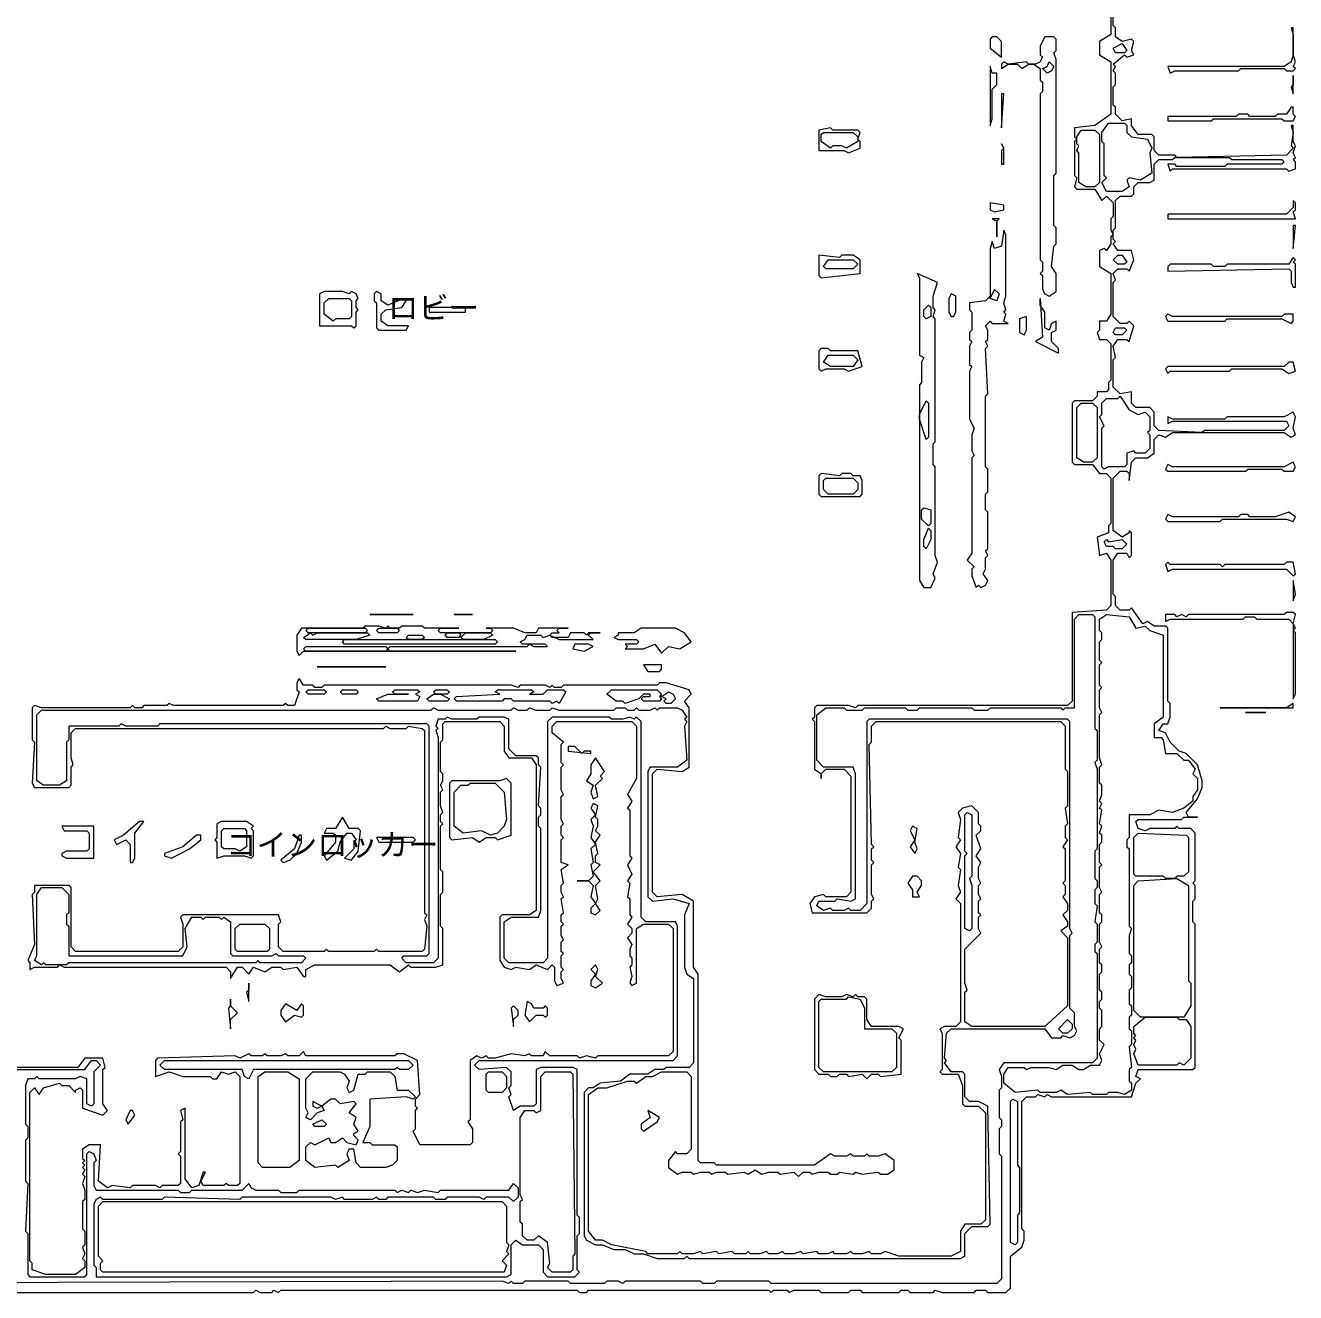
# Model space of a CAD drawing. Header units: millimetres. Extents: x -1440 to 58650, y -4146 to 35577.
# Drawn here: x 35819 to 58650, y 52 to 22823 of the extents above; entities that cross this region are included whole.
import ezdxf

# ---------------------------------------------------------------- set-up
doc = ezdxf.new("R2010")
doc.units = ezdxf.units.MM
doc.layers.add('EDITABLE_ROOM_LABELS', color=7, linetype='Continuous', lineweight=18, true_color=0x50555f)
doc.layers.add('RASTER_CONTOURS', color=7, linetype='Continuous', lineweight=18, true_color=0x50555f)
doc.styles.add('JAPANESE', font='msgothic.ttc')

msp = doc.modelspace()

# ---------------------------------------------------------------- linework, layer by layer
at = {"layer": 'RASTER_CONTOURS'}
for points in [[(55330, 23231), (55330, 22659), (55125, 22536), (55125, 22291), (55330, 22168), (55330, 21228), (55043, 21024), (54674, 20983), (54674, 20819), (54715, 20779), (54674, 20738), (54674, 20124), (54715, 20084), (54674, 19920), (54715, 19879), (55043, 19879), (55166, 19675), (55248, 19757), (55371, 19634), (55371, 19389), (55330, 19348), (55330, 19143), (55371, 19062), (55330, 19021), (55330, 18898), (55248, 18775), (55207, 18816), (55125, 18775), (55125, 18489), (55330, 18367), (55330, 17631), (55248, 17508), (55125, 17508), (55125, 17345), (55084, 17304), (55125, 17181), (55248, 17181), (55330, 17099), (55330, 16445), (55289, 16404), (55289, 16282), (55248, 16241), (55084, 16241), (55084, 16159), (55002, 16077), (54674, 16077), (54633, 16036), (54633, 14974), (54674, 14933), (55002, 14933), (55125, 14769), (55248, 14769), (55330, 14687), (55330, 13870), (55289, 13829), (55289, 13706), (55084, 13625), (55125, 13297), (55248, 13338), (55330, 13216), (55330, 12398), (55248, 12316), (54633, 12275), (54633, 10681), (54551, 10599), (50780, 10599), (50739, 10559), (50616, 10599), (50042, 10599), (50001, 10559), (50001, 10395), (49960, 10354), (50001, 10313), (50001, 9455), (50124, 9373), (50124, 9291), (50124, 9373), (50206, 9455), (50534, 9455), (50657, 9332), (50657, 7247), (50575, 7165), (50206, 7165), (50165, 7206), (50001, 7165), (49919, 7043), (49960, 6879), (50944, 6879), (51026, 6961), (51026, 7084), (51067, 7125), (51026, 7206), (51026, 7738), (51067, 7779), (51026, 7820), (51026, 8024), (51067, 8065), (51026, 8106), (50985, 9904), (51026, 9945), (51026, 10231), (51108, 10313), (54428, 10313), (54510, 10231), (54510, 9455), (54551, 9414), (54551, 8801), (54510, 8760), (54551, 8474), (54510, 8433), (54510, 8228), (54551, 8187), (54469, 8065), (54510, 8024), (54510, 7452), (54469, 7411), (54510, 7370), (54510, 7206), (54469, 7165), (54551, 7043), (54551, 6920), (54469, 6838), (54551, 6716), (54551, 6634), (54428, 6552), (54551, 6430), (54551, 5203), (54141, 4835), (52829, 4835), (52706, 4917), (52706, 5448), (52747, 5489), (52706, 5612), (52706, 6225), (52993, 6511), (52952, 6593), (52952, 6798), (52993, 6838), (52952, 6879), (52952, 7084), (52993, 7125), (52952, 7206), (52952, 7370), (52993, 7411), (52952, 7493), (52952, 7697), (52993, 7779), (52911, 7901), (52993, 8024), (52911, 8269), (52993, 8351), (52993, 8433), (52952, 8474), (52952, 8678), (52829, 8801), (52665, 8760), (52583, 8678), (52624, 8555), (52583, 8228), (52624, 8187), (52542, 8065), (52624, 7942), (52583, 7697), (52624, 7656), (52583, 7370), (52624, 7247), (52542, 7125), (52624, 7043), (52624, 4917), (52542, 4835), (52337, 4835), (52256, 4794), (52296, 4713), (52296, 4059), (52256, 4018), (52296, 3977), (52583, 3977), (52665, 3772), (52665, 3445), (52706, 3404), (52952, 3404), (53075, 3282), (53075, 1360), (52993, 1279), (52706, 1279), (52624, 1156), (52624, 788), (52460, 706), (51518, 706), (51272, 788), (51190, 747), (51026, 747), (50985, 788), (50862, 747), (50698, 747), (50657, 788), (50575, 747), (50370, 747), (50329, 788), (50247, 747), (50083, 747), (50042, 788), (49796, 747), (49755, 788), (49632, 747), (49468, 747), (49427, 788), (49345, 747), (49181, 747), (49140, 788), (49017, 747), (48853, 747), (48812, 788), (48771, 747), (48566, 747), (48525, 788), (48280, 747), (48239, 788), (47993, 747), (47952, 788), (47829, 747), (47624, 747), (47583, 788), (47542, 747), (47009, 747), (46968, 788), (46353, 911), (46189, 993), (46066, 993), (45943, 1156), (45943, 3609), (46107, 3732), (46271, 3732), (46640, 3854), (46763, 3854), (46804, 3813), (46968, 3936), (47091, 3936), (47255, 4018), (47706, 4018), (47788, 3936), (47788, 2628), (47706, 2546), (47542, 2546), (47501, 2587), (47378, 2423), (47378, 2301), (47542, 2178), (47624, 2219), (47788, 2219), (47829, 2178), (47952, 2219), (48116, 2219), (48157, 2178), (48239, 2219), (48403, 2219), (48444, 2178), (48730, 2219), (48812, 2178), (48935, 2260), (49058, 2178), (49181, 2219), (49345, 2219), (49386, 2178), (49632, 2219), (49714, 2137), (49796, 2219), (49919, 2219), (49960, 2178), (50083, 2219), (50247, 2219), (50288, 2178), (50411, 2178), (50452, 2219), (50698, 2178), (50739, 2219), (50862, 2178), (51149, 2219), (51190, 2178), (51313, 2178), (51436, 2260), (51436, 2423), (51272, 2546), (51149, 2505), (50985, 2505), (50944, 2546), (50903, 2505), (50698, 2505), (50657, 2546), (50575, 2505), (50370, 2505), (50288, 2546), (50001, 2342), (48239, 2342), (48198, 2382), (47952, 2382), (47911, 2423), (47911, 5776), (47829, 5898), (47829, 7084), (47624, 7206), (47173, 7165), (47091, 7247), (47091, 9373), (47173, 9455), (47624, 9414), (47747, 9496), (47747, 10559), (47665, 10681), (47788, 10804), (47747, 10886), (47337, 11008), (47214, 11008), (47173, 10967), (45492, 10967), (45451, 10926), (45328, 10926), (45287, 10967), (45246, 10926), (45164, 10967), (44714, 10967), (44673, 10926), (44550, 10967), (41188, 10967), (41147, 10926), (41024, 10926), (40983, 10967), (40820, 10967), (40738, 11090), (40697, 11008), (40697, 10886), (40738, 10845), (40656, 10599), (40533, 10599), (40492, 10640), (40451, 10599), (38483, 10599), (38401, 10640), (38360, 10599), (37950, 10599), (37909, 10559), (37786, 10559), (37745, 10599), (37704, 10559), (36106, 10559), (35983, 10599), (35942, 10559), (35942, 9986), (35983, 9945), (35942, 9209), (35983, 9128), (36598, 9128), (36639, 9169), (36639, 9496), (36680, 9537), (36639, 9659), (36639, 10109), (36721, 10191), (42254, 10191), (42295, 10231), (42377, 10191), (42664, 10191), (42705, 10231), (42951, 10191), (42992, 10150), (42992, 6879), (43033, 6838), (42992, 6757), (43033, 6634), (42992, 6225), (42951, 6184), (42172, 6184), (42131, 6225), (42090, 6184), (41270, 6184), (41229, 6225), (41188, 6184), (40451, 6184), (40369, 6266), (40369, 6675), (40410, 6716), (40369, 6838), (38647, 6838), (38606, 6798), (38647, 6675), (38647, 6266), (38565, 6184), (36721, 6184), (36639, 6266), (36639, 7329), (36598, 7370), (35983, 7370), (35983, 7247), (35942, 7206), (35983, 6307), (35860, 6021), (35901, 5980), (35901, 5857), (35983, 5898), (36393, 5898), (36434, 5939), (36516, 5898), (39426, 5898), (39508, 5816), (39508, 5694), (39631, 5898), (39713, 5898), (39836, 5776), (39918, 5898), (40123, 5816), (40246, 5898), (40410, 5898), (40451, 5857), (40697, 5898), (40820, 5735), (40861, 5735), (40861, 5857), (41024, 5939), (42377, 5939), (42541, 5816), (42705, 5939), (42746, 5898), (43197, 5898), (43320, 5939), (43320, 6593), (43279, 6634), (43279, 7206), (43320, 7247), (43320, 7615), (43279, 7656), (43279, 8433), (43320, 8474), (43279, 8515), (43279, 8637), (43320, 8678), (43279, 8801), (43279, 9046), (43320, 9087), (43279, 9169), (43320, 9250), (43320, 9373), (43279, 9414), (43279, 9945), (43320, 9986), (43320, 10272), (43361, 10313), (44345, 10313), (44427, 10231), (44427, 9782), (44509, 9659), (44918, 9659), (45000, 9537), (45000, 6920), (44877, 6838), (44386, 6838), (44345, 6798), (44345, 6021), (44427, 5898), (44550, 5857), (44632, 5898), (44877, 5857), (45000, 5939), (45205, 5857), (45287, 5939), (45328, 5898), (45328, 5653), (45369, 5571), (45492, 5612), (45451, 5694), (45451, 5816), (45492, 5857), (45451, 5898), (45451, 6103), (45492, 6143), (45451, 6184), (45451, 6348), (45492, 6389), (45451, 6470), (45451, 6634), (45492, 6675), (45451, 6716), (45451, 6838), (45492, 6879), (45451, 7125), (45492, 7165), (45451, 7247), (45451, 7370), (45492, 7411), (45451, 7656), (45574, 7738), (45451, 7779), (45451, 8187), (45492, 8228), (45451, 8269), (45451, 8433), (45492, 8474), (45451, 8555), (45451, 8964), (45492, 9005), (45451, 9087), (45451, 9496), (45492, 9537), (45451, 9577), (45451, 9904), (45492, 9945), (45287, 10109), (45287, 10231), (45369, 10313), (46722, 10313), (46804, 10231), (46804, 9291), (46640, 9005), (46722, 8882), (46640, 8760), (46681, 8719), (46681, 7901), (46722, 7860), (46640, 7738), (46722, 7574), (46640, 7452), (46681, 7411), (46640, 7165), (46681, 7125), (46681, 6838), (46722, 6798), (46640, 6675), (46722, 6593), (46722, 6511), (46640, 6430), (46722, 6307), (46681, 6225), (46681, 6103), (46722, 6062), (46722, 5939), (46681, 5898), (46722, 5735), (46681, 5612), (46722, 5571), (46804, 5612), (46804, 6593), (46927, 6675), (47378, 6675), (47460, 6593), (47460, 4386), (47378, 4304), (46107, 4304), (46066, 4263), (45902, 4304), (45779, 4263), (45738, 4304), (45246, 4304), (45164, 4386), (45123, 4304), (44918, 4304), (44877, 4345), (44795, 4304), (44550, 4345), (44263, 4263), (44140, 4263), (44099, 4304), (44017, 4263), (43935, 4304), (43812, 4222), (43812, 3159), (43771, 3118), (43853, 2996), (43853, 2750), (43812, 2710), (42910, 2710), (42787, 2955), (42828, 2996), (42828, 3323), (42869, 3364), (42828, 3404), (42828, 3527), (42910, 3609), (42869, 4222), (42623, 4345), (42500, 4345), (42459, 4304), (40861, 4304), (40820, 4386), (40738, 4304), (40533, 4304), (40492, 4345), (40410, 4304), (40164, 4304), (40123, 4345), (40082, 4304), (39877, 4304), (39836, 4345), (39672, 4263), (39590, 4304), (38196, 4263), (38155, 4222), (38155, 3936), (38401, 4018), (38647, 3936), (39139, 3936), (39180, 3895), (39262, 3895), (39344, 4018), (39467, 3977), (39590, 4018), (39672, 3936), (39672, 2015), (39631, 1974), (39467, 1974), (39426, 2015), (39385, 1974), (39016, 1974), (38975, 2055), (39057, 2219), (39016, 2219), (38934, 1974), (38811, 1933), (38688, 2096), (38688, 3364), (38606, 3323), (38647, 3159), (38606, 3118), (38606, 2587), (38565, 2546), (38606, 2505), (38606, 2015), (38565, 1974), (38278, 1974), (38237, 1933), (38155, 1974), (37745, 1974), (37704, 1933), (37376, 1974), (37294, 1933), (37131, 2055), (37171, 2710), (36967, 2710), (36844, 2628), (36844, 2464), (36885, 2423), (36844, 2382), (36885, 2342), (36844, 2301), (36885, 2260), (36844, 2178), (36885, 2137), (36844, 2015), (36885, 1892), (36885, 1728), (36844, 1688), (36844, 1197), (36885, 1156), (36885, 911), (36844, 870), (36885, 747), (36844, 666), (36885, 625), (36885, 502), (36721, 379), (36188, 379), (35942, 461), (35942, 584), (35901, 625), (35901, 3650), (35983, 3732), (36065, 3609), (36147, 3732), (36434, 3813), (36475, 3772), (36598, 3772), (36721, 3650), (36721, 3691), (36803, 3732), (36844, 3691), (36844, 3364), (37212, 3241), (37294, 3323), (37212, 3445), (37212, 4059), (37253, 4099), (37212, 4263), (36885, 4263), (36762, 4099), (35081, 4099)], [(28933, 52), (39918, 52), (39959, 93), (40041, 52), (40246, 52), (40287, 93), (40369, 52), (40410, 93), (45738, 93), (45779, 52), (45902, 52), (45943, 93), (49181, 93), (49222, 52), (49263, 93), (49509, 93), (49550, 52), (49632, 93), (50083, 93), (50124, 52), (50616, 52), (50657, 93), (50821, 93), (50862, 52), (51518, 52), (51559, 93), (51682, 93), (51723, 52), (52133, 52), (52174, 93), (52296, 52), (52870, 52), (52911, 93), (53075, 93), (53116, 52), (53444, 52), (53526, 134), (53526, 706), (53731, 870), (53772, 993), (53772, 1156), (53731, 1197), (53731, 3486), (53813, 3568), (53977, 3568), (54018, 3609), (54141, 3568), (54182, 3609), (54264, 3568), (55699, 3568), (55781, 3813), (55863, 3895), (55781, 3936), (55822, 4059), (56805, 4059), (56846, 4099), (56846, 6675), (56805, 6716), (56805, 7084), (56846, 7125), (56846, 7370), (56805, 7411), (56846, 7452), (56846, 8310), (56764, 8392), (56559, 8392), (56518, 8433), (56477, 8392), (56027, 8392), (55945, 8351), (55822, 8392), (55781, 8515), (55822, 8555), (56600, 8555), (56641, 8596), (56887, 8596), (56723, 8596), (56682, 8678), (56887, 8923), (56969, 9128), (56969, 9250), (56887, 9537), (56682, 9741), (56559, 9782), (56395, 9945), (56313, 10109), (56190, 10150), (56272, 10272), (56354, 10272), (56395, 10395), (56395, 10640), (56354, 10681), (56354, 11989), (56313, 12030), (56108, 12030), (55986, 12112), (55904, 12071), (55699, 12357), (55658, 12316), (55494, 12316), (55412, 12398), (55412, 12562), (55371, 12603), (55371, 13216), (55453, 13338), (55617, 13338), (55658, 13257), (55699, 13297), (55699, 13706), (55658, 13747), (55658, 13706), (55535, 13625), (55371, 13747), (55371, 14687), (55494, 14810), (55617, 14810), (55658, 14769), (55658, 14647), (55699, 14974), (55781, 15055), (55986, 15055), (56108, 15137), (56108, 15382), (56190, 15464), (56313, 15423), (56436, 15505), (58445, 15505), (58568, 15423), (58650, 15464), (58609, 15587), (58650, 15791), (58609, 15873), (58445, 15791), (57420, 15791), (57379, 15750), (56436, 15750), (56354, 15791), (56354, 15669), (56436, 15709), (58486, 15709), (58527, 15628), (58445, 15546), (57010, 15546), (56969, 15505), (56190, 15546), (56108, 15628), (56108, 15873), (56027, 15955), (55781, 15955), (55699, 16036), (55699, 16241), (55494, 16200), (55371, 16323), (55371, 16813), (55412, 16854), (55371, 17058), (55453, 17181), (55617, 17181), (55658, 17140), (55740, 17426), (55658, 17508), (55617, 17467), (55494, 17467), (55371, 17590), (55371, 18203), (55412, 18244), (55371, 18367), (55453, 18448), (55617, 18448), (55658, 18408), (55740, 18612), (55699, 18775), (55453, 18775), (55371, 18898), (55412, 18939), (55371, 18980), (55371, 19143), (55412, 19184), (55412, 19675), (55494, 19757), (55699, 19757), (55740, 19797), (55740, 19920), (55822, 20002), (56027, 20002), (56108, 20043), (56108, 20329), (56190, 20411), (56436, 20411), (56477, 20452), (57461, 20452), (57502, 20411), (58404, 20411), (58445, 20370), (58404, 20329), (57420, 20329), (57379, 20288), (56518, 20288), (56477, 20329), (56354, 20329), (56395, 20206), (56436, 20247), (58486, 20247), (58527, 20206), (58650, 20247), (58650, 20370), (58609, 20411), (58650, 20452), (58609, 20533), (58650, 20656), (58609, 20738), (58609, 21024), (58568, 21024), (58609, 20901), (58568, 20656), (58609, 20615), (58486, 20492), (56518, 20452), (56477, 20492), (56190, 20492), (56108, 20574), (56108, 20819), (56067, 20860), (55822, 20860), (55699, 21024), (55699, 21146), (55535, 21106), (55412, 21228), (55412, 21351), (55371, 21392), (55371, 21719), (55412, 21760), (55412, 21964), (55371, 22005), (55412, 22087), (55371, 22128), (55576, 22291), (55617, 22250), (55740, 22291), (55699, 22373), (55740, 22536), (55699, 22577), (55535, 22536), (55412, 22618), (55412, 22782), (55371, 22823), (55371, 23027)], [(35204, 4059), (36885, 4059), (37008, 4222), (37090, 4222), (37171, 4140), (37049, 4018), (37049, 3445), (37008, 3404), (36926, 3445), (36926, 3895), (36803, 3936), (36721, 3895), (36065, 3895), (36024, 3936), (35983, 3895), (35860, 3895), (35819, 3772), (35819, 3077), (35860, 3037), (35860, 2832), (35819, 2791), (35819, 2055), (35860, 2015), (35819, 1156), (35860, 1115), (35860, 379), (35901, 338), (36885, 338), (36926, 379), (36926, 2546), (36967, 2587), (37049, 2546), (37090, 2423), (37049, 2382), (37049, 1974), (37090, 1892), (38565, 1892), (38606, 1851), (38770, 1851), (38811, 1892), (39713, 1892), (39836, 2015), (39877, 1933), (39959, 1892), (40369, 1892), (40410, 1851), (40697, 1851), (40738, 1892), (42459, 1892), (42500, 1851), (42582, 1892), (42705, 1851), (42746, 1892), (42869, 1851), (42992, 1892), (43238, 1851), (43279, 1892), (44509, 1892), (44591, 2015), (44673, 1933), (44673, 1769), (44591, 1688), (44509, 1769), (44099, 1769), (44058, 1728), (43976, 1769), (43402, 1769), (43361, 1728), (43197, 1728), (43156, 1769), (42336, 1769), (42295, 1728), (42172, 1728), (42131, 1769), (42049, 1728), (41557, 1728), (41516, 1769), (41393, 1728), (41311, 1769), (39713, 1769), (39672, 1728), (38319, 1769), (38278, 1728), (37212, 1728), (37171, 1769), (37090, 1728), (37049, 1647), (37049, 543), (37090, 502), (37090, 338), (44468, 338), (44550, 379), (44550, 911), (44632, 993), (44754, 911), (45041, 911), (45123, 829), (45123, 420), (45205, 338), (45697, 338), (45779, 420), (45738, 461), (45738, 1074), (45779, 1115), (45779, 1401), (45738, 1442), (45738, 4059), (45656, 4099), (45082, 4099), (45000, 4059), (45000, 3445), (44959, 3404), (44714, 3404), (44591, 3323), (44509, 3568), (44550, 3609), (44509, 3732), (44550, 3772), (44550, 4018), (44468, 4099), (43976, 4059), (43894, 4140), (43976, 4222), (47460, 4222), (47542, 4304), (47542, 6634), (47501, 6716), (46968, 6716), (46886, 6798), (46886, 10313), (46804, 10395), (46763, 10354), (46681, 10395), (46558, 10354), (46353, 10354), (46312, 10395), (45287, 10395), (45205, 10313), (45205, 6062), (45123, 5980), (44509, 5980), (44427, 6062), (44427, 6716), (44550, 6798), (45041, 6798), (45082, 6920), (45082, 8392), (45041, 8433), (45041, 8596), (45082, 8637), (45082, 8760), (45041, 8801), (45082, 9496), (45041, 9537), (45041, 9659), (45000, 9700), (44632, 9700), (44509, 9823), (44509, 10354), (44427, 10395), (43976, 10395), (43935, 10354), (43484, 10354), (43402, 10395), (43361, 10354), (43238, 10354), (43197, 10231), (43238, 10191), (43197, 10150), (43238, 10027), (43238, 6062), (43156, 5980), (42664, 5980), (42582, 6062), (42623, 6103), (43033, 6103), (43074, 6143), (43074, 10231), (43033, 10272), (38237, 10272), (38196, 10231), (37622, 10231), (37540, 10272), (37499, 10231), (36598, 10231), (36598, 9986), (36557, 9945), (36557, 9250), (36434, 9169), (36147, 9169), (36024, 9250), (36024, 10436), (36106, 10518), (43115, 10518), (43156, 10559), (43238, 10518), (44550, 10518), (44591, 10559), (44673, 10518), (44836, 10518), (44877, 10559), (45000, 10518), (45246, 10518), (45287, 10559), (45410, 10518), (46394, 10518), (46435, 10559), (46599, 10559), (46640, 10518), (46763, 10518), (46804, 10559), (46845, 10518), (47050, 10518), (47132, 10559), (47173, 10518), (47214, 10559), (47542, 10559), (47624, 10518), (47706, 10395), (47665, 10354), (47706, 10313), (47665, 10231), (47706, 9618), (47542, 9496), (47050, 9496), (47009, 9414), (47009, 7165), (47091, 7084), (47460, 7125), (47747, 7043), (47665, 6838), (47665, 5898), (47706, 5776), (47829, 5694), (47829, 4181), (47747, 4099), (47337, 4099), (47296, 4059), (47132, 4059), (47009, 3977), (46681, 3977), (46517, 3854), (46148, 3813), (46025, 3732), (45943, 3732), (45861, 3650), (45861, 1074), (45902, 993), (46066, 911), (46189, 911), (46394, 829), (46599, 829), (46763, 747), (46927, 747), (47173, 666), (47665, 666), (47706, 706), (47747, 666), (52624, 666), (52706, 706), (52706, 1115), (52829, 1238), (53116, 1238), (53157, 1279), (53116, 3404), (52952, 3486), (52788, 3486), (52706, 3568), (52706, 3977), (52665, 4018), (52460, 4018), (52337, 4181), (52378, 4222), (52337, 4263), (52378, 4713), (52460, 4794), (54141, 4794), (54264, 4631), (54428, 4631), (54469, 4672), (54592, 4631), (54674, 4672), (54715, 4754), (54674, 4835), (54674, 5081), (54592, 5162), (54592, 6470), (54633, 6511), (54592, 6593), (54592, 10313), (54551, 10354), (50985, 10354), (50944, 10313), (50944, 7043), (50821, 6920), (50657, 6920), (50616, 6961), (50534, 6920), (50329, 6920), (50288, 6961), (50165, 6920), (50042, 7002), (50083, 7084), (50370, 7084), (50411, 7125), (50657, 7084), (50739, 7125), (50739, 9373), (50698, 9496), (50165, 9496), (50042, 9618), (50042, 10436), (50206, 10559), (50534, 10559), (50575, 10518), (50862, 10518), (50903, 10559), (51641, 10559), (51682, 10518), (51846, 10518), (51887, 10559), (52829, 10559), (52870, 10518), (53116, 10518), (53157, 10559), (54428, 10559), (54469, 10518), (54510, 10559), (54674, 10559), (54674, 12153), (54756, 12235), (55002, 12235), (55043, 12194), (55043, 10191), (55084, 10150), (55084, 9618), (55043, 9577), (55084, 9455), (55084, 8024), (55043, 7983), (55043, 7493), (55084, 7452), (55084, 7329), (55043, 7288), (55043, 7043), (55084, 7002), (55043, 6716), (55084, 6675), (55084, 6348), (55043, 6307), (55043, 6184), (55084, 6143), (55084, 4263), (55002, 4181), (53403, 4181), (53321, 4059), (53362, 3936), (53362, 3732), (53321, 3691), (53321, 3200), (53362, 3159), (53362, 3037), (53321, 2996), (53321, 2546), (53362, 2505), (53362, 298), (53280, 216), (49222, 216), (49181, 257), (48239, 257), (48198, 216), (47993, 216), (47952, 257), (46599, 257), (46558, 216), (46476, 257), (46271, 257), (46230, 216), (45615, 216), (45574, 257), (44795, 257), (44754, 216), (44591, 216), (44550, 257), (44509, 216), (44386, 257), (30408, 216)]]:
    msp.add_lwpolyline(points, dxfattribs=at)
for points in [[(53198, 22618), (53157, 22577), (53157, 22414), (53362, 22250), (53362, 22536), (53280, 22618)], [(54305, 22618), (54141, 22618), (54059, 22455), (54059, 22291), (54100, 22250), (54059, 22168), (53977, 22128), (53854, 22128), (53813, 22168), (53485, 22128), (53403, 22168), (53362, 22128), (53362, 22046), (53485, 22128), (53649, 22128), (53731, 22046), (53854, 22128), (53936, 22128), (54059, 22046), (54059, 21841), (54100, 21801), (54100, 21637), (54059, 21596), (54059, 18612), (54100, 18571), (54100, 18408), (54059, 18367), (54100, 18326), (54100, 18080), (54141, 17999), (54223, 17958), (54346, 18040), (54346, 18367), (54264, 18489), (54305, 18857), (54346, 18898), (54346, 19184), (54305, 19225), (54305, 20124), (54346, 20165), (54346, 22209), (54305, 22332), (54346, 22373), (54346, 22577)], [(58609, 22782), (58568, 22782), (58609, 22659), (58609, 22291), (58568, 22168), (58445, 22087), (56354, 22087), (56395, 21964), (56477, 22005), (57625, 22005), (57666, 22046), (58445, 22046), (58486, 22005), (58609, 22005), (58650, 22046), (58609, 22087), (58650, 22168), (58609, 22291)], [(55371, 22414), (55535, 22496), (55617, 22373), (55576, 22332), (55412, 22332)], [(54223, 22168), (54305, 22087), (54264, 22005), (54182, 21964), (54100, 22046), (54182, 22087)], [(53157, 22087), (53157, 21024), (53198, 21146), (53198, 21678), (53280, 21760), (53280, 21964), (53198, 21964)], [(58609, 21923), (58609, 21760), (58568, 21719), (58609, 21596)], [(53403, 21596), (53362, 21596), (53362, 20983)], [(58650, 21187), (58609, 21228), (58609, 21351), (58568, 21351), (58486, 21228), (58322, 21228), (58281, 21187), (57830, 21187), (57789, 21228), (57625, 21228), (57584, 21187), (56354, 21187), (56354, 21106), (57133, 21106), (57174, 21146), (58404, 21146), (58445, 21106), (58609, 21106)], [(55289, 21065), (55576, 21065), (55617, 21024), (55617, 20901), (55699, 20819), (55986, 20779), (56067, 20615), (56027, 20533), (56067, 20165), (55863, 20043), (55658, 20084), (55617, 20043), (55658, 19920), (55535, 19838), (55248, 19838), (55166, 20002), (55248, 20084), (55207, 20124), (55207, 20697), (55166, 20738), (55166, 20901)], [(50083, 20942), (50083, 20574), (50534, 20574), (50616, 20533), (50821, 20615), (50821, 20738), (50780, 20779), (50821, 20901), (50780, 20942), (50329, 20942), (50288, 20983)], [(50124, 20860), (50165, 20901), (50698, 20901), (50780, 20819), (50780, 20738), (50575, 20615), (50493, 20656), (50329, 20656), (50288, 20615), (50124, 20738)], [(54797, 20942), (55043, 20942), (55125, 20860), (55125, 20002), (55043, 19920), (54879, 19920), (54756, 20002), (54756, 20533), (54715, 20574), (54756, 20656), (54715, 20697), (54715, 20819)], [(53362, 20697), (53403, 20615), (53362, 20574), (53362, 20329), (53403, 20329), (53403, 20615)], [(58650, 19634), (58609, 19675), (58609, 19552), (58486, 19430), (56354, 19430), (56354, 19348), (58650, 19348), (58609, 19470), (58650, 19511)], [(53157, 19634), (53157, 19511), (53239, 19470), (53403, 19511), (53403, 19593)], [(53198, 19348), (53280, 19307), (53280, 19021), (53280, 19307), (53321, 19348)], [(58650, 19225), (58609, 19225), (58609, 18816)], [(53403, 19143), (53362, 18857), (53239, 18816), (53198, 18939), (53157, 18816), (53157, 17958), (53075, 17876), (52788, 17835), (52788, 17713), (52829, 17672), (52829, 17345), (52788, 17304), (52788, 17181), (52829, 17140), (52788, 17058), (52788, 16731), (52829, 16691), (52788, 16609), (52788, 15750), (52870, 15587), (52829, 15464), (52829, 15178), (52870, 15096), (52829, 15055), (52829, 13338), (52747, 13216), (52870, 13093), (52829, 13052), (52829, 12930), (52911, 12725), (52952, 12766), (52993, 12725), (53075, 12766), (53116, 12848), (53034, 12970), (53075, 13052), (53075, 13257), (53116, 13297), (53075, 13379), (53116, 13420), (53116, 14074), (53075, 14115), (53075, 14401), (53116, 14442), (53116, 14851), (53075, 14892), (53075, 16159), (53116, 16200), (53075, 17018), (53116, 17058), (53075, 17140), (53116, 17181), (53116, 17345), (53075, 17426), (53157, 17508), (53198, 17467), (53485, 17467), (53403, 17508), (53444, 17631), (53403, 17672), (53444, 17713), (53403, 17835), (53444, 17958), (53444, 19062)], [(50083, 18694), (50083, 18326), (50124, 18285), (50821, 18367), (50821, 18612), (50698, 18694), (50493, 18694), (50452, 18653)], [(50165, 18489), (50247, 18612), (50698, 18612), (50780, 18530), (50698, 18448), (50206, 18448)], [(55371, 18612), (55453, 18694), (55535, 18694), (55617, 18571), (55576, 18530), (55453, 18530)], [(58650, 18121), (58650, 18530), (58609, 18571), (58650, 18612), (58609, 18653), (58527, 18530), (57420, 18530), (57379, 18489), (57174, 18489), (57133, 18530), (56395, 18530), (56354, 18489), (56354, 18408), (58527, 18448), (58568, 18408), (58568, 18203), (58609, 18121)], [(51846, 18367), (51887, 18285), (51887, 16895), (51969, 16854), (51928, 16772), (51928, 16404), (51887, 16363), (51887, 12848), (51969, 12725), (52092, 12725), (52174, 12889), (52133, 12970), (52215, 13175), (52174, 13297), (52174, 14892), (52133, 14933), (52133, 15301), (52174, 15341), (52174, 17549), (52133, 17590), (52174, 17713), (52133, 17753), (52133, 17958), (52215, 18203)], [(41106, 17999), (41106, 17426), (41680, 17426), (41721, 17386), (41762, 17426), (41762, 17672), (41803, 17713), (41762, 17753), (41762, 17876), (41803, 17917), (41762, 17999), (41680, 18040), (41639, 17999), (41516, 18040), (41188, 18040)], [(42131, 18040), (42090, 17999), (42090, 17876), (42131, 17835), (42131, 17386), (42172, 17345), (42664, 17345), (42705, 17426), (42336, 17426), (42213, 17508), (42213, 17631), (42295, 17713), (42582, 17753), (42664, 17876), (42623, 17917), (42336, 17794), (42213, 17876), (42213, 17999)], [(53239, 18080), (53321, 17999), (53280, 17876), (53157, 17917)], [(41188, 17835), (41270, 17917), (41639, 17917), (41680, 17876), (41680, 17590), (41639, 17549), (41393, 17549), (41352, 17508), (41188, 17631)], [(52460, 17999), (52419, 17917), (52419, 17672), (52460, 17590), (52501, 17590), (52542, 17672), (52542, 17958)], [(54059, 17917), (54100, 17222), (53977, 17140), (54387, 16936), (54387, 17018), (54264, 17140), (54264, 17304), (54346, 17345), (54346, 17508), (54264, 17467), (54223, 17345), (54141, 17386), (54141, 17672), (54059, 17794)], [(43074, 17753), (43074, 17672), (43730, 17672), (43730, 17753)], [(52051, 17794), (52092, 17753), (52092, 17590), (52010, 17549), (51969, 17590), (51969, 17713)], [(53813, 17590), (53690, 17549), (53690, 17304), (53772, 17263), (53813, 17345)], [(56313, 17590), (56354, 17508), (57379, 17508), (57420, 17549), (58404, 17549), (58568, 17467), (58609, 17508), (58609, 17631), (58445, 17631), (58404, 17590), (56436, 17590), (56354, 17631)], [(55371, 17304), (55412, 17386), (55576, 17386), (55617, 17345), (55535, 17263), (55412, 17263)], [(50083, 16977), (50083, 16650), (50124, 16609), (50206, 16650), (50534, 16650), (50616, 16609), (50862, 16691), (50780, 16977), (50288, 16977), (50247, 17018), (50124, 17018)], [(50165, 16772), (50247, 16895), (50698, 16895), (50780, 16813), (50698, 16691), (50288, 16691)], [(58650, 16609), (58609, 16772), (58527, 16772), (58445, 16691), (56354, 16691), (56313, 16650), (56354, 16568), (56395, 16609), (57461, 16609), (57502, 16650), (58404, 16650), (58527, 16568)], [(52010, 16077), (52051, 16036), (52051, 15423), (52010, 15382), (51887, 15750), (51887, 15832)], [(54797, 16036), (55002, 16036), (55084, 15955), (55084, 15055), (55002, 14974), (54838, 14974), (54715, 15055), (54715, 15955)], [(55494, 16159), (55658, 15914), (55822, 15832), (55945, 15873), (56027, 15791), (56027, 15546), (55986, 15505), (56027, 15464), (56027, 15219), (55945, 15137), (55781, 15137), (55740, 15178), (55617, 15137), (55617, 14933), (55576, 14892), (55289, 14892), (55207, 14851), (55166, 14892), (55166, 15587), (55207, 15628), (55125, 15791), (55166, 15832), (55166, 16036), (55248, 16118), (55453, 16118)], [(58650, 14892), (58609, 14974), (58445, 14892), (56436, 14892), (56354, 14933), (56313, 14851), (56354, 14810), (57748, 14810), (57789, 14851), (58404, 14851), (58445, 14810), (58609, 14810)], [(50083, 14728), (50083, 14401), (50124, 14360), (50821, 14360), (50862, 14401), (50862, 14647), (50821, 14728), (50698, 14728), (50657, 14769), (50493, 14769), (50452, 14728), (50124, 14769)], [(50165, 14647), (50206, 14687), (50698, 14687), (50780, 14606), (50780, 14483), (50698, 14401), (50247, 14401), (50165, 14483)], [(51969, 14156), (52092, 14115), (52092, 13870), (52051, 13829), (51928, 13952), (51928, 14115)], [(58650, 13992), (58527, 14074), (58281, 13992), (57830, 13992), (57789, 14033), (57666, 14033), (57625, 13992), (56436, 13992), (56354, 14033), (56313, 13952), (56354, 13911), (57297, 13911), (57338, 13952), (58486, 13952), (58609, 13911)], [(52051, 13788), (52092, 13747), (52092, 13584), (52010, 13420), (51969, 13461), (51969, 13584)], [(55207, 13543), (55248, 13584), (55289, 13543), (55535, 13584), (55617, 13502), (55535, 13420), (55412, 13420), (55371, 13461), (55248, 13461)], [(56313, 13134), (56354, 13011), (56436, 13052), (58486, 13052), (58609, 12930), (58650, 12970), (58609, 13175), (58486, 13175), (58445, 13134), (57379, 13134), (57338, 13093), (57297, 13134), (56395, 13134), (56354, 13175)], [(58609, 12848), (58609, 12480), (58650, 12603)], [(42008, 12235), (42787, 12235)], [(43525, 12235), (43853, 12235)], [(55658, 12194), (55781, 11989), (55945, 12030), (56027, 11948), (56272, 11867), (56272, 10395), (56108, 10272), (56108, 10027), (56231, 10027), (56272, 9986), (56313, 9741), (56518, 9741), (56641, 9618), (56723, 9618), (56846, 9455), (56805, 9373), (56887, 9291), (56887, 9087), (56805, 8964), (56805, 8882), (56641, 8760), (56436, 8678), (56190, 8719), (56027, 8637), (55658, 8637), (55658, 8228), (55617, 8187), (55617, 8065), (55658, 8024), (55658, 6634), (55699, 6593), (55658, 6470), (55658, 6143), (55699, 6103), (55699, 5980), (55658, 5939), (55658, 5776), (55699, 5735), (55699, 5530), (55658, 5489), (55658, 5244), (55699, 5203), (55699, 5040), (55658, 4999), (55658, 4794), (55699, 4754), (55699, 4508), (55658, 4467), (55699, 4099), (55658, 4059), (55658, 3854), (55699, 3813), (55699, 3691), (55576, 3609), (55453, 3650), (55289, 3650), (55248, 3609), (55002, 3609), (54961, 3650), (54551, 3609), (54428, 3691), (54346, 3650), (54059, 3650), (54018, 3691), (53608, 3650), (53403, 3813), (53403, 3977), (53485, 4099), (53772, 4099), (53813, 4059), (53895, 4099), (54223, 4099), (54346, 4059), (54469, 4140), (54633, 4140), (54756, 4059), (54838, 4059), (54961, 4140), (55125, 4140), (55166, 4222), (55125, 4345), (55207, 4508), (55125, 4590), (55125, 4794), (55166, 4835), (55166, 5121), (55125, 5162), (55125, 5285), (55166, 5326), (55166, 5448), (55125, 5489), (55125, 5776), (55166, 5816), (55166, 5939), (55125, 5980), (55125, 6225), (55166, 6266), (55125, 6348), (55125, 6675), (55166, 6716), (55166, 6838), (55125, 6879), (55125, 7206), (55166, 7247), (55125, 7329), (55125, 7697), (55166, 7738), (55125, 7779), (55125, 8106), (55166, 8147), (55166, 8269), (55125, 8310), (55166, 8433), (55125, 8474), (55166, 8719), (55125, 8760), (55166, 8842), (55125, 8882), (55166, 9005), (55166, 9169), (55125, 9209), (55125, 9496), (55166, 9537), (55125, 9659), (55125, 10436), (55166, 10477), (55125, 10559), (55125, 10886), (55166, 10926), (55125, 10967), (55125, 11335), (55166, 11376), (55125, 11417), (55125, 11744), (55166, 11785), (55166, 11908), (55125, 11948), (55125, 12153), (55248, 12235)], [(58609, 10722), (58650, 10804), (58650, 11908), (58609, 11948), (58650, 11989), (58609, 12071), (58650, 12235), (58609, 12275), (58486, 12275), (58445, 12235), (56723, 12235), (56682, 12194), (56600, 12235), (56518, 12194), (56477, 12235), (56313, 12235), (56313, 12112), (56395, 12153), (57707, 12153), (57748, 12194), (57912, 12194), (57953, 12153), (58527, 12153), (58609, 12071)], [(40697, 11581), (40738, 11499), (40820, 11581), (44632, 11581), (42377, 11581), (42336, 11621), (42377, 11662), (44836, 11662), (44877, 11703), (44959, 11662), (45205, 11662), (45164, 11703), (44754, 11703), (44714, 11744), (44795, 11785), (44836, 11867), (45082, 11867), (45123, 11826), (45246, 11867), (45410, 11785), (46025, 11785), (45943, 11867), (45984, 11908), (46148, 11908), (45943, 11908), (45902, 11867), (45861, 11908), (45615, 11908), (45574, 11826), (45287, 11826), (45246, 11867), (45287, 11908), (45410, 11908), (45369, 11948), (45410, 11989), (45574, 11989), (45041, 11989), (45000, 11908), (44795, 11908), (44591, 11989), (44099, 11989), (44181, 11989), (44222, 11948), (44181, 11908), (43279, 11908), (43238, 11948), (43279, 11989), (43607, 11989), (42992, 11989), (42951, 12030), (42582, 12030), (42541, 11989), (42377, 11989), (42336, 12030), (42295, 11989), (42172, 12030), (41926, 12030), (41885, 11989), (40779, 11989), (40697, 11867)], [(40820, 11826), (40943, 11908), (40983, 11867), (41065, 11908), (41967, 11908), (42008, 11867), (41762, 11785), (40861, 11785)], [(40861, 11948), (40902, 11989), (41926, 11989), (41967, 11948), (41926, 11908), (40902, 11908)], [(42131, 11948), (42172, 11989), (42500, 11989), (42541, 11948), (42500, 11908), (42172, 11908)], [(43361, 11867), (43402, 11908), (43607, 11908), (43648, 11867), (43607, 11826), (43402, 11826)], [(43648, 11826), (43730, 11908), (44181, 11908), (44222, 11867), (44058, 11785), (43689, 11785)], [(46394, 11826), (46476, 11785), (46804, 11785), (46845, 11744), (46804, 11703), (46599, 11703), (46640, 11662), (46599, 11621), (46927, 11621), (47132, 11703), (47255, 11540), (47378, 11662), (47583, 11621), (47788, 11744), (47665, 11908), (47501, 11989), (46886, 11989), (46763, 11908), (46476, 11908), (46476, 11867)], [(40820, 11621), (40861, 11662), (42295, 11662), (42336, 11621), (42295, 11581), (40861, 11581)], [(41516, 11744), (41557, 11785), (44263, 11785), (44304, 11744), (44263, 11703), (41557, 11703)], [(42664, 11826), (42705, 11867), (42951, 11867), (42992, 11826), (42951, 11785), (42705, 11785)], [(45656, 11621), (45861, 11581), (46025, 11662), (45943, 11703), (45697, 11703)], [(41065, 11294), (42295, 11294)], [(46927, 11335), (47009, 11213), (47214, 11213), (47255, 11253), (47255, 11335)], [(40861, 10845), (40902, 10886), (41188, 10886), (41229, 10845), (41188, 10804), (40902, 10804)], [(41475, 10845), (41516, 10886), (41762, 10886), (41803, 10845), (41762, 10804), (41516, 10804)], [(42131, 10722), (42336, 10804), (42705, 10804), (42459, 10804), (42418, 10845), (42459, 10886), (42869, 10886), (42910, 10845), (42828, 10804), (42910, 10763), (42869, 10681), (42172, 10681)], [(43033, 10722), (43156, 10804), (43279, 10804), (43443, 10722), (43402, 10681), (43074, 10681)], [(43156, 10845), (43197, 10886), (43402, 10886), (43443, 10845), (43402, 10804), (43197, 10804)], [(43525, 10722), (43566, 10763), (44345, 10804), (44263, 10845), (44304, 10886), (44918, 10886), (44959, 10845), (44877, 10804), (45123, 10804), (45205, 10886), (45492, 10886), (45533, 10845), (45410, 10640), (45369, 10681), (45287, 10640), (45246, 10681), (44591, 10681), (44550, 10722), (44427, 10722), (44386, 10681), (43566, 10681)], [(46271, 10804), (46353, 10886), (47173, 10886), (47255, 10804), (47214, 10763), (47255, 10722), (47214, 10681), (46927, 10681), (46886, 10722), (46927, 10763), (47050, 10763), (47050, 10804), (46927, 10804), (46845, 10722), (46599, 10640), (46558, 10681), (46435, 10681)], [(47255, 10763), (47378, 10845), (47460, 10804), (47501, 10722), (47419, 10640), (47337, 10640), (47296, 10681), (47337, 10722)], [(58609, 10640), (58486, 10559), (57297, 10559), (58609, 10559)], [(57748, 10477), (58117, 10477)], [(45574, 9864), (45574, 9782), (45984, 9741), (45984, 9782), (45861, 9782), (45820, 9741), (45697, 9864)], [(46066, 9659), (45984, 9537), (45984, 9373), (45902, 9250), (46025, 9169), (45984, 9046), (46025, 8923), (46107, 8964), (46066, 9169), (46189, 9291), (46148, 9332), (46230, 9414)], [(44468, 9291), (44345, 9250), (43484, 9250), (43443, 9209), (43443, 8228), (43484, 8187), (43853, 8228), (43976, 8147), (44099, 8228), (44263, 8228), (44304, 8187), (44550, 8269), (44550, 9209)], [(43648, 9169), (43771, 9169), (43812, 9209), (44263, 9209), (44427, 9046), (44468, 8555), (44427, 8433), (44304, 8310), (44181, 8269), (44017, 8351), (43689, 8310), (43525, 8433), (43525, 9046)], [(46025, 8842), (45984, 8760), (46066, 8637), (45984, 8555), (46025, 8433), (45984, 8228), (46066, 8106), (45984, 8024), (46025, 7779), (45984, 7738), (46025, 7533), (45943, 7452), (45738, 7452), (45943, 7452), (46025, 7370), (45984, 7165), (46066, 7043), (45984, 6961), (45984, 6879), (46066, 6838), (46148, 6920), (46066, 7043), (46107, 7125), (46066, 7370), (46148, 7452), (46025, 7615), (46148, 7738), (46066, 7779), (46066, 7901), (46107, 7942), (46066, 8147), (46148, 8269), (46066, 8351), (46107, 8433), (46107, 8555), (46066, 8596), (46107, 8801)], [(52747, 8678), (52829, 8637), (52829, 7533), (52788, 7493), (52829, 7370), (52829, 6593), (52788, 6552), (52706, 6593), (52706, 7901), (52747, 7942), (52706, 7983), (52706, 8637)], [(37950, 8515), (37868, 8515), (37581, 8269), (37417, 8187), (37458, 8106), (37622, 8187), (37704, 8106), (37704, 7779), (37745, 7779), (37786, 7860), (37786, 8310)], [(39262, 8474), (39262, 8228), (39221, 8187), (39262, 8147), (39262, 7860), (39385, 7901), (39754, 7901), (39877, 7860), (39918, 7901), (39918, 8351), (39877, 8392), (39918, 8433), (39795, 8515), (39344, 8515)], [(41516, 8596), (41393, 8392), (41229, 8392), (41188, 8310), (41352, 8310), (41393, 8269), (41393, 8147), (41188, 7901), (41229, 7820), (41434, 7983), (41475, 8147), (41598, 8310), (41680, 8310), (41762, 8187), (41721, 8147), (41721, 8024), (41557, 7860), (41680, 7820), (41803, 7983), (41844, 8351), (41803, 8392), (41639, 8392)], [(36475, 8433), (36516, 8351), (36926, 8351), (36967, 8310), (36967, 8024), (36926, 7983), (36557, 7983), (36475, 7942), (36475, 7901), (36557, 7860), (37049, 7860), (37049, 8433)], [(38975, 8269), (38893, 8269), (38647, 8065), (38319, 7942), (38319, 7901), (38442, 7860), (38770, 8024), (38975, 8187)], [(39344, 8351), (39385, 8392), (39754, 8392), (39795, 8351), (39795, 8065), (39672, 7983), (39590, 8024), (39385, 8024), (39344, 8065)], [(40779, 8269), (40738, 8269), (40656, 8024), (40410, 7820), (40451, 7779), (40574, 7820), (40697, 7942), (40779, 8147)], [(42131, 8228), (42172, 8147), (42787, 8147), (42828, 8187), (42787, 8228)], [(51764, 8433), (51723, 8351), (51805, 8187), (51723, 8065), (51805, 7942), (51846, 8024), (51805, 8147), (51846, 8392)], [(55740, 8228), (55822, 8310), (56682, 8269), (56723, 8228), (56723, 7615), (56641, 7533), (56518, 7533), (56477, 7493), (56313, 7493), (56272, 7533), (55781, 7533), (55740, 7574)], [(36024, 7206), (36106, 7329), (36475, 7329), (36598, 7206), (36598, 6879), (36557, 6838), (36557, 6675), (36598, 6634), (36598, 6103), (38647, 6103), (38729, 6266), (38688, 6593), (38811, 6798), (38975, 6798), (39016, 6757), (39057, 6798), (39303, 6798), (39344, 6757), (39385, 6798), (39508, 6716), (39508, 6143), (39549, 6103), (40246, 6103), (40328, 6143), (40369, 6103), (40820, 6103), (40861, 6062), (40779, 5980), (40041, 5980), (40000, 6021), (39959, 5980), (36598, 5980), (36557, 5939), (36188, 5939), (36147, 5980), (36106, 5939), (35983, 6021), (36024, 6103)], [(51764, 7533), (51682, 7411), (51764, 7288), (51764, 7165), (51887, 7165), (51846, 7247), (51928, 7370), (51928, 7452), (51846, 7533)], [(55822, 7452), (56518, 7493), (56723, 7370), (56723, 5653), (56764, 5612), (56764, 5203), (56641, 4999), (55863, 4999), (55740, 5121), (55740, 7370)], [(39590, 6593), (39672, 6675), (40123, 6675), (40205, 6593), (40205, 6225), (40164, 6184), (39631, 6184), (39590, 6225)], [(46066, 5939), (45984, 5857), (46066, 5776), (45984, 5653), (45984, 5571), (46066, 5530), (46189, 5612), (46066, 5735), (46107, 5857)], [(39836, 5612), (39836, 5489), (39795, 5448), (39836, 5285)], [(39508, 5326), (39508, 5203), (39467, 5162), (39508, 4794), (39508, 4958), (39631, 5081), (39508, 5203)], [(44836, 5285), (44795, 5040), (44877, 4917), (45000, 5040), (45123, 5040), (45164, 4999), (45205, 5040), (45205, 5162), (45164, 5203), (45123, 5162), (44959, 5162), (44918, 5244)], [(50001, 5326), (50001, 4059), (50083, 3977), (50247, 3977), (50288, 3936), (50411, 3936), (50452, 3977), (50575, 3977), (50616, 3936), (50862, 3977), (50944, 3895), (51026, 3977), (51149, 3977), (51190, 3936), (51559, 3977), (51559, 4590), (51518, 4631), (51600, 4794), (51518, 4835), (51026, 4835), (50944, 4958), (50944, 5326), (50903, 5367), (50780, 5367), (50739, 5408), (50698, 5367), (50575, 5408), (50493, 5367), (50206, 5367), (50083, 5408)], [(50083, 5285), (50124, 5326), (50575, 5326), (50616, 5367), (50821, 5326), (50903, 5162), (50903, 4794), (51395, 4794), (51477, 4713), (51477, 4099), (51395, 4018), (50165, 4018), (50083, 4099)], [(40410, 5121), (40410, 5040), (40492, 4917), (40656, 5040), (40779, 4999), (40820, 5040), (40820, 5203), (40779, 5244), (40697, 5121), (40492, 5244)], [(44591, 5203), (44550, 5162), (44591, 4835), (44591, 4958), (44673, 5040), (44673, 5121)], [(54551, 4958), (54633, 4876), (54633, 4794), (54551, 4713), (54469, 4713), (54387, 4794)], [(55740, 4835), (55945, 4999), (56518, 4999), (56559, 4958), (56682, 4958), (56764, 4835), (56764, 4263), (56641, 4140), (56559, 4181), (56518, 4140), (55822, 4140), (55740, 4345), (55781, 4426), (55740, 4508), (55781, 4590), (55740, 4631), (55781, 4672), (55740, 4713)], [(38237, 4140), (38319, 4222), (42705, 4222), (42787, 4140), (42705, 4059), (42541, 4059), (42500, 4099), (42459, 4059), (39918, 4059), (39836, 3895), (39754, 3936), (39713, 4059), (38319, 4059)], [(40123, 4018), (40533, 4018), (40738, 3895), (40738, 2423), (40574, 2301), (40082, 2301), (40000, 2382), (40000, 3936)], [(40983, 4018), (41475, 4018), (41557, 3977), (41639, 3854), (41598, 3732), (41639, 3650), (41721, 3691), (41803, 3977), (41926, 3977), (41967, 4018), (42377, 4018), (42459, 3936), (42500, 3691), (42705, 3691), (42828, 3568), (42787, 3527), (42664, 3568), (42008, 3527), (42008, 3037), (41885, 2750), (42008, 2750), (42049, 2710), (42459, 2710), (42500, 2669), (42500, 2423), (42418, 2342), (42295, 2301), (41844, 2301), (41762, 2382), (41721, 2628), (41639, 2628), (41598, 2546), (41639, 2423), (41434, 2301), (41393, 2342), (41024, 2301), (40861, 2423), (40861, 2669), (40943, 2750), (41024, 2710), (41270, 2832), (41311, 2750), (41393, 2750), (41516, 2832), (41598, 2750), (41762, 2710), (41803, 2791), (41721, 2873), (41721, 2914), (41803, 2955), (41721, 3077), (41762, 3200), (41639, 3282), (41762, 3445), (41721, 3486), (41475, 3445), (41393, 3527), (41311, 3527), (41147, 3404), (40983, 3486), (40983, 3404), (41065, 3364), (41147, 3404), (41188, 3323), (41065, 3282), (40943, 3159), (40861, 3200), (40902, 3282), (40861, 3364), (40861, 3895)], [(44099, 3977), (44140, 4018), (44386, 4018), (44468, 3936), (44468, 3732), (44386, 3650), (44140, 3650), (44099, 3691)], [(45164, 4018), (45615, 4018), (45656, 3977), (45697, 747), (45656, 706), (45656, 461), (45615, 420), (45287, 420), (45205, 502), (45246, 584), (45205, 952), (45041, 1074), (44959, 993), (44836, 993), (44754, 1074), (44754, 1279), (44714, 1320), (44714, 1688), (44754, 1728), (44714, 1810), (44714, 3200), (44795, 3323), (44959, 3323), (45000, 3282), (45082, 3323), (45082, 3936)], [(53567, 3527), (53649, 3486), (53649, 2342), (53690, 2301), (53690, 1483), (53649, 1442), (53649, 952), (53608, 911), (53526, 952), (53526, 3486)], [(37745, 3323), (37704, 3323), (37622, 3159), (37663, 3077), (37786, 3241)], [(47214, 3200), (47009, 3323), (47050, 3200), (46886, 3077), (46886, 2996), (46927, 2955), (47173, 3118)], [(40983, 3077), (41147, 3159), (41229, 3077), (41188, 3037), (41024, 3037)], [(37131, 1606), (37212, 1688), (44386, 1688), (44468, 1606), (44468, 952), (44509, 911), (44468, 788), (44509, 747), (44386, 625), (44468, 543), (44427, 420), (37212, 420), (37171, 461), (37171, 584), (37212, 625), (37131, 706)]]:
    msp.add_lwpolyline(points, close=True, dxfattribs=at)

# ---------------------------------------------------------------- texts
at = {"layer": 'EDITABLE_ROOM_LABELS', "style": 'JAPANESE'}
for s, p in [('ロビー', (42336, 17549)), ('コインロッカー', (39426, 7901))]:
    msp.add_text(s, height=400, dxfattribs=at).set_placement(p)

doc.saveas('drawing.dxf')
